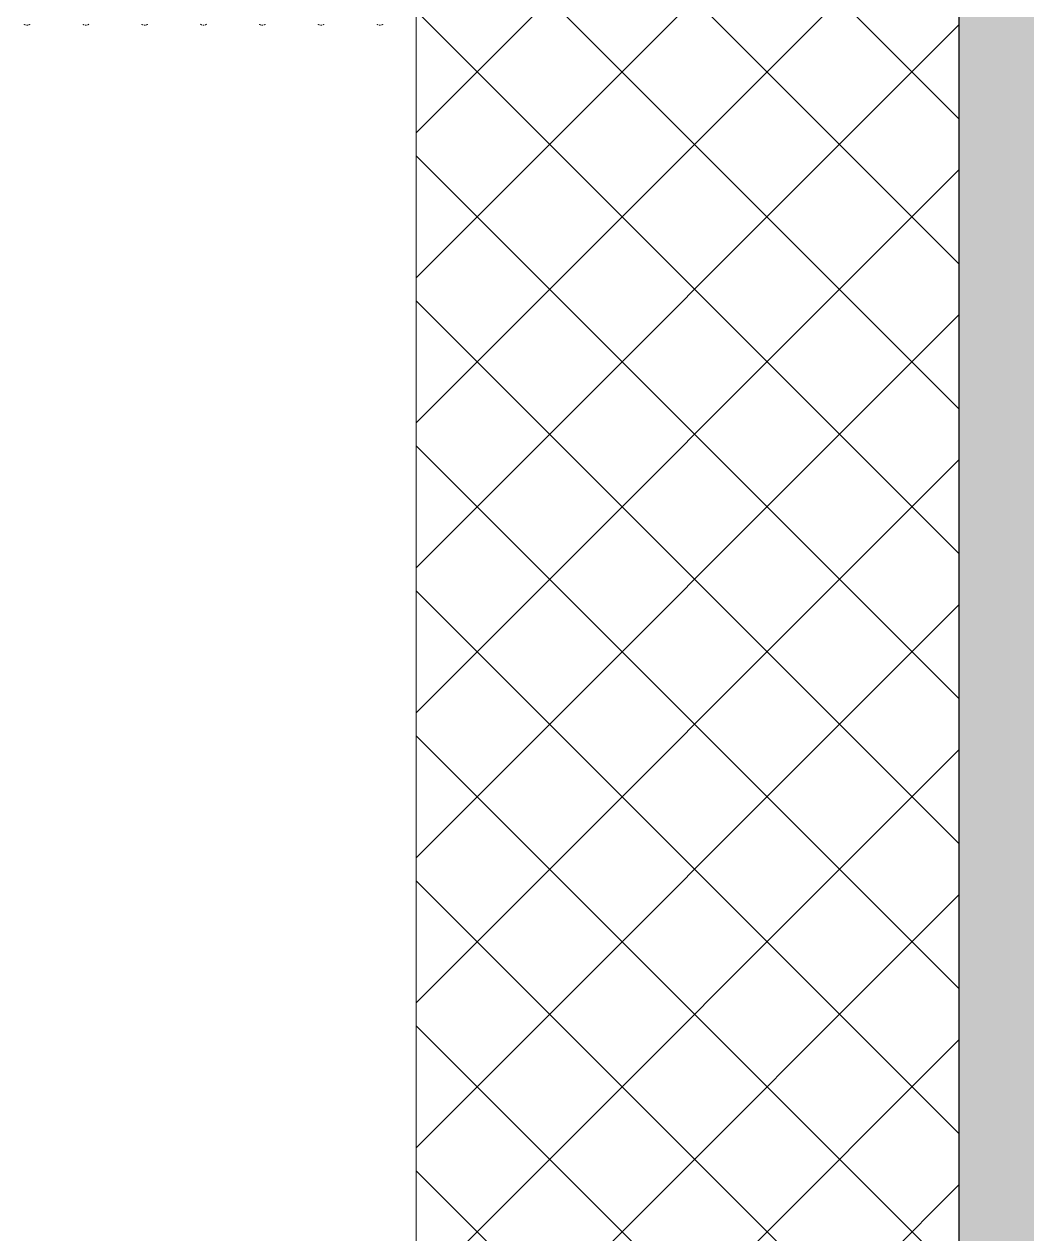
# Model space of a CAD drawing. Header units: inches. Extents: x -1176 to 1507, y -2587 to 978.
# Drawn here: x -408.5 to -353.1, y 464.3 to 531.1 of the extents above; entities that cross this region are included whole.
import ezdxf

# ---------------------------------------------------------------- set-up
doc = ezdxf.new("R2010")
doc.units = ezdxf.units.IN
doc.header["$MEASUREMENT"] = 0
for name, color, linetype, lineweight in [('A-GENM', 13, 'Continuous', 18), ('A-WALL', 113, 'Continuous', 18), ('A-WALL-PATT', 111, 'Continuous', 18), ('Q-CASE', 31, 'Continuous', 9)]:
    doc.layers.add(name, color=color, linetype=linetype, lineweight=lineweight)

# ---------------------------------------------------------------- blocks, each defined once
blk = doc.blocks.new('Cast_Iron_Radiator_8182 - Cast_Iron_Radiator_8182-V48-2nd Floor Construction')
at = {"layer": 'A-GENM', "lineweight": 9}
for p, q in [((-5.787, -4.933), (-5.75, -4.933)), ((-5.75, -4.933), (-5.713, -4.933)), ((-2.537, -4.933), (-2.5, -4.933)), ((-2.5, -4.933), (-2.463, -4.933)), ((0.713, -4.933), (0.75, -4.933)), ((0.75, -4.933), (0.787, -4.933)), ((3.963, -4.933), (4, -4.933)), ((4, -4.933), (4.037, -4.933)), ((7.213, -4.933), (7.25, -4.933)), ((7.25, -4.933), (7.287, -4.933)), ((10.463, -4.933), (10.5, -4.933)), ((10.5, -4.933), (10.537, -4.933)), ((13.713, -4.933), (13.75, -4.933)), ((13.75, -4.933), (13.787, -4.933))]:
    blk.add_line(p, q, dxfattribs=at)
at = {"layer": 'A-GENM', "lineweight": 9, "flags": 128}
for points in [[(-5.886, -4.904), (-5.892, -4.9), (-5.898, -4.896), (-5.904, -4.891), (-5.909, -4.887)], [(-5.838, -4.925), (-5.845, -4.923), (-5.852, -4.921), (-5.859, -4.918), (-5.866, -4.915), (-5.873, -4.912)], [(-5.628, -4.912), (-5.635, -4.915), (-5.642, -4.918), (-5.649, -4.921), (-5.656, -4.924), (-5.663, -4.926)], [(-5.591, -4.887), (-5.597, -4.892), (-5.603, -4.896), (-5.609, -4.901), (-5.615, -4.905)], [(-2.636, -4.904), (-2.642, -4.9), (-2.648, -4.896), (-2.654, -4.891), (-2.659, -4.887)], [(-2.588, -4.925), (-2.595, -4.923), (-2.602, -4.921), (-2.609, -4.918), (-2.616, -4.915), (-2.623, -4.912)], [(-2.378, -4.912), (-2.385, -4.915), (-2.392, -4.918), (-2.399, -4.921), (-2.406, -4.924), (-2.413, -4.926)], [(-2.341, -4.887), (-2.347, -4.892), (-2.353, -4.896), (-2.359, -4.901), (-2.365, -4.905)], [(0.614, -4.904), (0.608, -4.9), (0.602, -4.896), (0.596, -4.891), (0.591, -4.887)], [(0.662, -4.925), (0.655, -4.923), (0.648, -4.921), (0.641, -4.918), (0.634, -4.915), (0.627, -4.912)], [(0.872, -4.912), (0.865, -4.915), (0.858, -4.918), (0.851, -4.921), (0.844, -4.924), (0.837, -4.926)], [(0.909, -4.887), (0.903, -4.892), (0.897, -4.896), (0.891, -4.901), (0.885, -4.905)], [(3.864, -4.904), (3.858, -4.9), (3.852, -4.896), (3.846, -4.891), (3.841, -4.887)], [(3.912, -4.925), (3.905, -4.923), (3.898, -4.921), (3.891, -4.918), (3.884, -4.915), (3.877, -4.912)], [(4.122, -4.912), (4.115, -4.915), (4.108, -4.918), (4.101, -4.921), (4.094, -4.924), (4.087, -4.926)], [(4.159, -4.887), (4.153, -4.892), (4.147, -4.896), (4.141, -4.901), (4.135, -4.905)], [(7.114, -4.904), (7.108, -4.9), (7.102, -4.896), (7.096, -4.891), (7.091, -4.887)], [(7.162, -4.925), (7.155, -4.923), (7.148, -4.921), (7.141, -4.918), (7.134, -4.915), (7.127, -4.912)], [(7.372, -4.912), (7.365, -4.915), (7.358, -4.918), (7.351, -4.921), (7.344, -4.924), (7.337, -4.926)], [(7.409, -4.887), (7.403, -4.892), (7.397, -4.896), (7.391, -4.901), (7.385, -4.905)], [(10.364, -4.904), (10.358, -4.9), (10.352, -4.896), (10.346, -4.891), (10.341, -4.887)], [(10.412, -4.925), (10.405, -4.923), (10.398, -4.921), (10.391, -4.918), (10.384, -4.915), (10.377, -4.912)], [(10.622, -4.912), (10.615, -4.915), (10.608, -4.918), (10.601, -4.921), (10.594, -4.924), (10.587, -4.926)], [(10.659, -4.887), (10.653, -4.892), (10.647, -4.896), (10.641, -4.901), (10.635, -4.905)], [(13.614, -4.904), (13.608, -4.9), (13.602, -4.896), (13.596, -4.891), (13.591, -4.887)], [(13.662, -4.925), (13.655, -4.923), (13.648, -4.921), (13.641, -4.918), (13.634, -4.915), (13.627, -4.912)], [(13.872, -4.912), (13.865, -4.915), (13.858, -4.918), (13.851, -4.921), (13.844, -4.924), (13.837, -4.926)], [(13.909, -4.887), (13.903, -4.892), (13.897, -4.896), (13.891, -4.901), (13.885, -4.905)]]:
    blk.add_lwpolyline(points, dxfattribs=at)
blk = doc.blocks.new('Desk7 - Desk-7646935-2nd Floor Construction')
at = {"layer": 'Q-CASE'}
h = blk.add_hatch(dxfattribs=at)
h.set_pattern_fill('FP_45', color=256, style=0, pattern_type=2)
h.set_pattern_definition([(315, (1782.499, 107.008), (4.006467, 4.006467), []), (45, (1782.499, 107.008), (-4.006467, 4.006467), [])])
h.paths.add_polyline_path([(2225.832, 483.351), (2225.832, 463.829), (2326.183, 463.829), (2326.183, 493.829), (2320.257, 493.829), (2320.237, 493.484), (2319.833, 492.958), (2319.552, 492.862), (2319.067, 492.706), (2319.048, 492.293), (2318.746, 492.128), (2318.187, 492.139), (2317.92, 492.304), (2317.92, 492.726), (2317.287, 492.91), (2317.138, 492.972), (2316.73, 493.54), (2316.73, 493.829), (2225.832, 493.829)], flags=0)
for p, q in [((2316.75, 493.829), (2225.832, 493.829)), ((2326.183, 493.829), (2320.237, 493.829)), ((2326.183, 484.566), (2326.183, 493.829))]:
    blk.add_line(p, q, dxfattribs=at)

msp = doc.modelspace()

# ---------------------------------------------------------------- hatches: boundary and pattern name
at = {"layer": 'A-WALL-PATT', "lineweight": 9}
h = msp.add_hatch(color=7, dxfattribs=at)
h.paths.add_polyline_path([(-344.821, 106.468), (-344.821, 307.076), (-356.821, 307.076), (-356.821, 106.468)], flags=0)
h.paths.add_polyline_path([(-344.821, 343.076), (-344.821, 543.684), (-356.821, 543.684), (-356.821, 343.076)], flags=0)

# ---------------------------------------------------------------- linework, layer by layer
at = {"layer": 'A-WALL', "color": 8, "lineweight": 30}
msp.add_line((-356.821, 543.684), (-356.821, 443.333), dxfattribs=at)

# ---------------------------------------------------------------- block references
at = {"layer": 'A-GENM', "lineweight": 9}
msp.add_blockref('Cast_Iron_Radiator_8182 - Cast_Iron_Radiator_8182-V48-2nd Floor Construction', (-402.571, 535.994), dxfattribs=at)
at = {"layer": 'Q-CASE', "rotation": 90.00000000000006}
msp.add_blockref('Desk7 - Desk-7646935-2nd Floor Construction', (107.008, -1782.499), dxfattribs=at)

doc.saveas('drawing.dxf')
